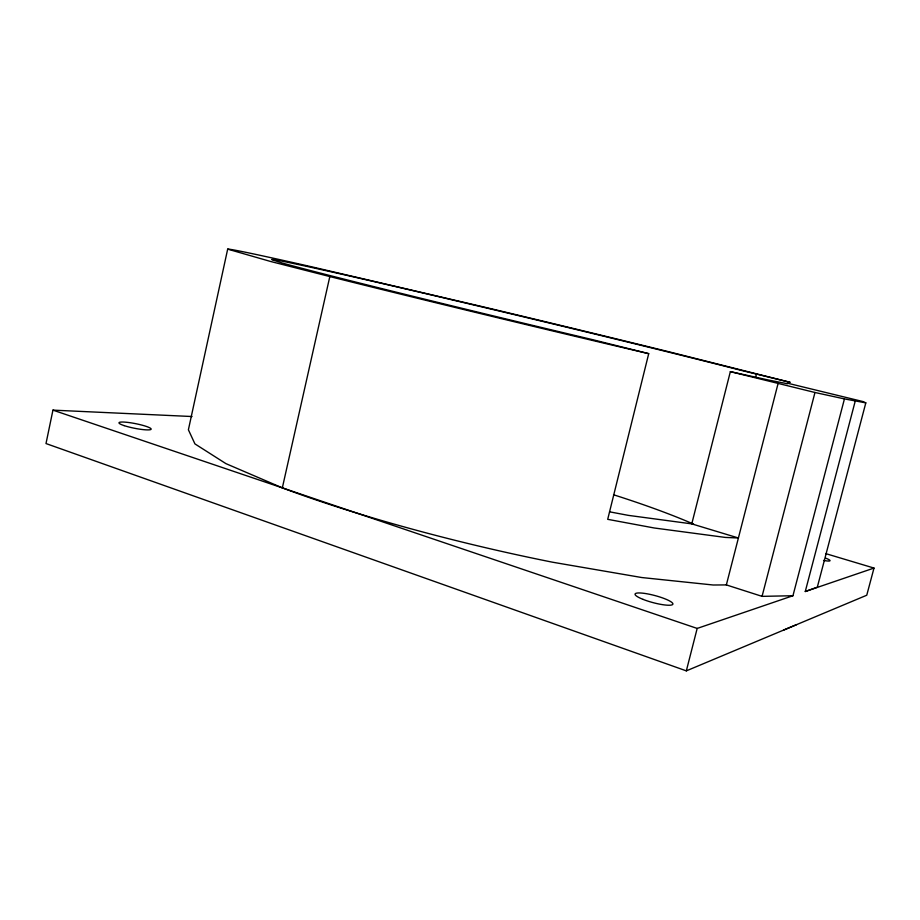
<?xml version="1.0" encoding="UTF-8"?>
<svg xmlns="http://www.w3.org/2000/svg" width="920" height="920" viewBox="0 0 920 920"><rect width="100%" height="100%" fill="white"/><g stroke="black" fill="none" stroke-linecap="round" stroke-linejoin="round"><path stroke-width="1.38" d="M192.05 416.53L52.946 410.136L46 443.555L686.331 670.864L866.755 595.228L874 568.066L825.838 553.644M609.581 511.83L628.394 515.372L691.771 523.871L738.392 537.993L725.362 537.429L654.235 527.988L607.706 519.328L648.715 353.659L593.147 339.791A266.466 3.093 13.5 0 1 281.635 262.844L271.664 259.589A266.466 3.093 13.5 0 1 435.183 295.849L489.371 308.671A266.466 3.093 13.5 0 1 740.807 370.265L790.188 382.329L669.093 351.82A311.581 3.645 13.5 0 0 483.805 306.992L312.397 266.972A311.581 3.645 13.5 0 0 227.677 249.136L188.393 429.778L194.936 443.9L225.929 463.634L282.336 487.864A307.774 44.746 13.4 0 0 552.46 562.189L641.803 577.541L713.195 585.005L726.351 584.913L762.059 596.356L792.948 595.734L844.445 398.912L865.812 402.868L817.305 587.202L805.264 591.525L855.278 400.924M282.336 487.864L329.82 276.563L270.514 261.452L227.677 249.136M691.771 523.871L730.353 371.634L767.901 379.914L787.531 383.766L787.347 383.145L863.018 401.568L865.812 402.868M755.654 377.119L756.366 374.348M686.331 670.864L697.176 628.429L792.948 595.734M726.351 584.913L778.101 383.41M762.059 596.356L814.97 392.495L844.445 398.912M796.57 624.645L784.001 629.924M805.264 591.525L874 568.066M648.715 353.659L605.9 343.62A311.581 3.645 13.5 0 1 329.82 276.563M730.353 371.634L814.97 392.495M52.946 410.136L697.176 628.429M613.536 494.764A263.258 38.019 13.4 0 1 693.703 524.181M825.942 558.245A13.823 1.725 15.2 0 1 823.561 560.429M124.131 425.615A16.445 2.369 11.2 0 0 150.811 429.525A16.445 2.369 11.2 0 0 130.237 422.728A16.445 2.369 11.2 0 0 124.131 425.615M643.022 599.369A19.561 3.657 14.9 0 0 672.831 604.279A19.561 3.657 14.9 0 0 646.116 593.641A19.561 3.657 14.9 0 0 643.022 599.369"/></g></svg>
